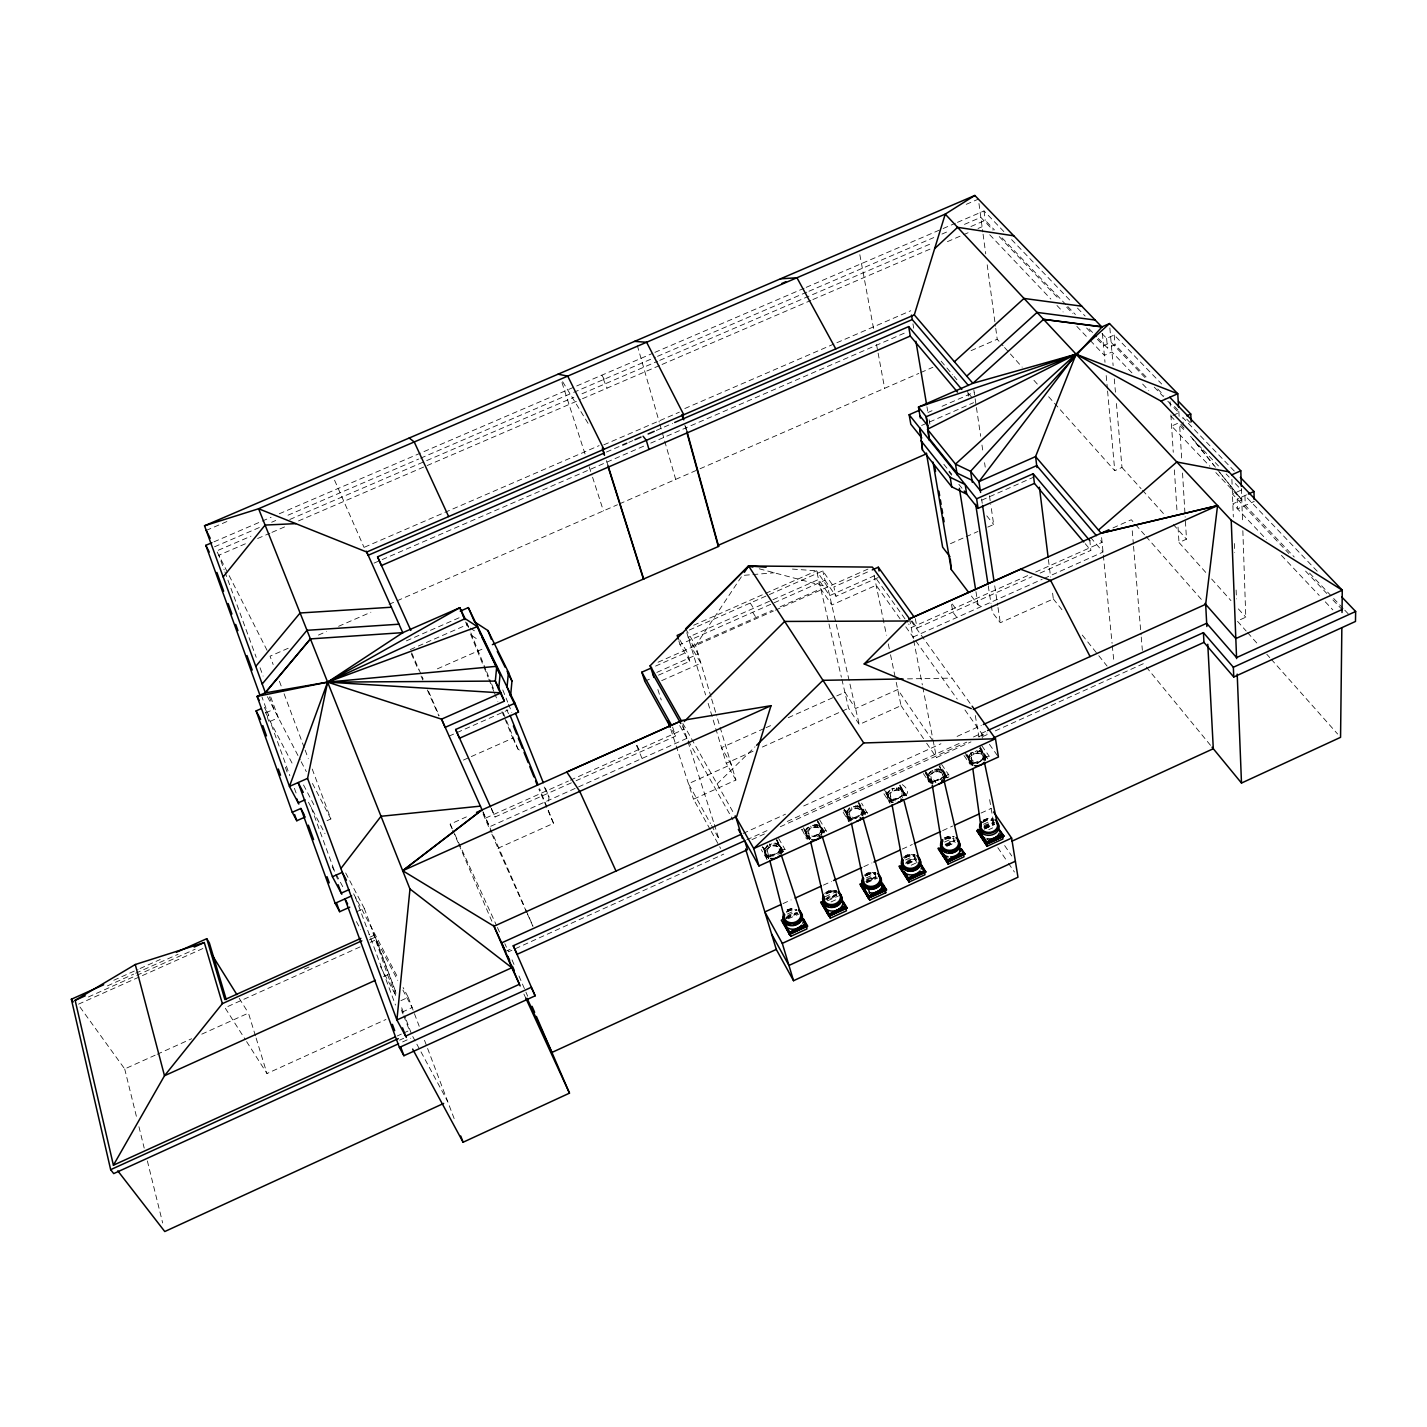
<?xml version="1.0" encoding="UTF-8"?>
<svg xmlns="http://www.w3.org/2000/svg" width="1427" height="1427" viewBox="0 0 1427 1427"><rect width="100%" height="100%" fill="white"/><g stroke="black" fill="none" stroke-linecap="round" stroke-linejoin="round"><path stroke-width="0.75" stroke-dasharray="5 3.75" d="M548.664 801.118L548.967 796.944L544.062 784.689M867.491 813.461L861.587 803.116M947.278 777.751C944.299 776.716 948.812 772.435 949.116 775.931M823.272 832.886C823.95 827.357 817.582 823.129 812.534 824.592M971.073 765.122L973.25 763.391M965.348 753.046L973.16 764.069C977.763 766.602 987.502 752.118 989.589 757.915M864.191 814.264C864.762 809.573 859.946 805.577 855.469 805.791L856.111 808.431L860.053 809.216A8.187 6.35 -12.6 0 1 863.496 814.71M945.548 777.251C946.03 771.722 939.626 767.655 934.56 769.153M985.647 760.43L984.862 754.544L981.08 751.28L979.154 750.691L979.314 751.637M781.657 853.435C784.119 848.512 779.16 843.072 774.058 843.589M844.659 809.698L843.66 810.982M892.267 802.527L886.435 791.842M930.493 783.191L932.277 781.782L933.24 783.155M776.431 838.844L782.531 850.777L768.564 857.145L761.626 845.569M983.542 759.77L984.452 758.236A8.223 6.225 -8.3 0 0 983.934 753.492M817.421 820.222L824.146 831.335L823.861 832.922L818.26 823.647M942.997 778.214L943.925 776.663A8.223 6.279 -9.6 0 0 943.479 771.882M861.444 815.316L862.425 813.747A8.205 6.35 -12.4 0 0 862.122 808.859M858.269 801.671L865.19 812.659L865.101 814.549M821.221 827.464A8.205 6.386 -14 0 1 821.435 832.387L818.991 835.348M779.285 852.704L780.301 851.098A8.205 6.421 -15.6 0 0 780.159 846.122L777.537 843.767L773.648 842.965M884.312 789.845L891.786 801.1L905.61 794.803L898.956 783.173M948.884 776.77L947.635 777.751M969.468 754.794L968.095 760.645L972.304 765.229M711.021 696.947L695.609 645.575L742.272 575.456L750.78 574.742M946.814 775.539L932.152 782.21L946.814 775.539L939.483 764.765M986.878 757.826L979.885 746.428M942.052 777.858L939.876 779.713L942.052 777.858A6.011 4.584 -9.6 0 0 938.342 771.383A6.011 4.584 -9.6 0 0 930.868 776.413L931.938 782.977M900.419 797.408L901.365 796.373A6.011 4.62 -11 0 0 897.262 789.773A6.011 4.62 -11 0 0 890.341 795.677A6.011 4.62 -11 0 0 899.171 798.246L901.365 796.373M818.563 834.634L819.544 833.582A6.011 4.673 -13.9 0 0 816.672 826.982A6.011 4.673 -13.9 0 0 808.681 831.192A6.011 4.673 -13.9 0 0 814.318 836.329A6.011 4.691 -14.1 0 0 817.314 835.491L819.544 833.582M717.103 783.922L755.026 746.82M890.091 790.112C884.597 793.466 886.88 802.259 893.195 802.795M849.422 808.592C844.98 811.357 845.176 818.634 850.207 820.632M808.627 827.125C804.115 829.908 804.275 837.328 809.377 839.344M767.655 845.747C763.195 848.459 763.16 855.808 768.118 857.984M903.202 857.431L907.447 854.791L915.064 854.541M863.977 875.393L868.222 872.735L875.821 872.503M824.592 893.427L828.873 890.751L836.454 890.537M981.669 760.448L980.438 761.269A6.011 4.566 -8.3 0 1 971.466 758.807A6.011 4.566 -8.3 0 1 978.244 752.974A6.011 4.566 -8.3 0 1 982.597 759.432M982.365 822.38L987.163 820.186L992.55 820.097M825.912 893.998L830.764 891.768L836.115 891.732M865.226 876L870.078 873.77L875.429 873.716M904.415 858.055L909.249 855.843L914.618 855.772M786.438 912.067L791.325 909.82L796.641 909.802M850.76 820.525A8.187 6.35 -12.6 0 1 850.207 810.411L856.111 808.431L855.683 806.701L853.578 806.951M893.445 802.58A8.187 6.314 -11.2 0 1 890.84 791.949L896.727 789.969L900.705 790.736A8.187 6.314 -11.2 0 1 904.254 796.177M932.491 770.58C927.586 772.257 925.517 779.392 930.065 782.602M932.206 783.477A8.205 6.279 -9.8 0 1 931.314 773.559L937.2 771.579L941.196 772.328A8.205 6.279 -9.8 0 1 944.852 777.715M970.949 753.367L972.839 752.261M972.697 765.05A8.205 6.243 -8.5 0 1 971.644 755.222L977.531 753.242L981.544 753.991A8.205 6.243 -8.5 0 1 985.29 759.307M768.725 857.859A8.187 6.421 -15.8 0 1 768.493 847.567L772.31 845.819L778.304 846.389A8.187 6.421 -15.8 0 1 781.55 852.008M809.822 839.165A8.187 6.386 -14.2 0 1 809.43 828.962L813.229 827.214L819.259 827.767A8.187 6.386 -14.2 0 1 822.612 833.314M944.21 838.024L949.044 836.293L954.146 836.65M983.149 820.204L987.983 818.474L993.103 818.813M787.044 909.944L794.5 908.143M787.383 914.047L796.266 909.962M825.127 896.762L835.758 891.893L836.775 895.764L827.071 900.045M866.278 877.926L875.09 873.877L876.035 877.783L866.278 882.082M905.503 859.964L914.297 855.932L919.345 863.817M944.585 842.055L953.343 838.041L954.128 842.019L946.333 845.64M983.542 824.235L992.264 820.222L992.907 823.914A9.757 7.634 -7.5 0 0 983.417 826.055M786.348 917.062L796.391 912.459M825.751 899.01L835.758 894.426M867.01 880.12L874.983 876.463M906.127 862.211L914.083 858.555M945.12 844.356L955.02 839.807M983.952 826.554L993.816 822.041M785.956 918.007L797.425 912.763M836.739 894.747L826.697 899.349L836.686 894.943M875.91 876.802L865.904 881.387L875.857 876.999M905.503 863.246L914.957 858.911M945.905 844.748L953.86 841.109M983.952 827.321L994.066 822.683M786.598 917.918L797.354 912.959M906.323 863.067L914.903 859.125M945.28 845.23L955.18 840.681M984.113 827.446L994.512 822.648M785.778 918.97L797.461 913.601M907.269 863.299L915.153 859.857L914.297 855.932A9.757 7.741 -10.4 0 0 904.789 858.055M946.19 845.48L953.878 841.948M984.969 827.714L992.621 824.2M866.457 882.225L875.875 877.908M907.411 863.46L914.921 860.017M984.255 828.213L994.441 823.593M788.186 918.792L799.191 913.976M827.517 900.776L838.487 895.96M866.724 882.814L877.659 878.015M907.626 864.066L916.794 859.857M946.547 846.247L953.86 842.893M985.308 828.481L994.423 824.307M947.564 845.997L955.573 842.322M984.345 829.141L994.316 824.574M831.031 901.953L837.025 899.206M911.175 865.226L917.115 862.497M988.768 829.676L992.693 827.874M783.013 903.612L791.111 899.92M823.433 885.132L831.513 881.44M863.834 866.653L871.933 862.96M902.239 849.101L912.335 844.481M942.641 830.621L952.737 826.001M981.027 813.069L991.141 808.449M246.603 1041.603L266.974 1073.532L385.932 1019.484M402.057 1012.171L412.135 1007.587L402.896 990.106M769.92 856.004L782.941 850.082M813.033 836.4L824.146 831.335M843.571 808.36L850.421 819.401L865.19 812.659M891.358 800.761L906.074 794.072M972.804 763.73L987.395 757.077M777.858 854.309L783.423 851.758L776.912 840.521M817.189 836.4L822.737 833.885M941.659 779.784L947.153 777.269L939.448 766.156M397.295 1035.948L401.344 1034.093M403.377 1033.166L409.46 1030.401L403.787 1015.988M399.596 1040.14L403.645 1038.303M402.628 1041.924L410.726 1038.25M383.524 976.657L387.573 974.819L373.963 935.363L373.036 932.883L368.969 934.721M743.128 833.404L785.528 814.193M803.686 805.97L940.946 743.752M957.089 736.421L981.33 725.433M746.767 839.825L766.995 830.639M787.24 821.453L961.316 742.486M973.464 736.974L985.593 731.462M505.55 951.417L511.615 948.67M751.958 839.611L766.138 833.172M780.319 826.732L966.721 742.165M978.886 736.653L986.967 732.979M400.916 1000.63L408.247 997.312L403.092 987.538M687.208 870.702L508.547 951.791L504.837 943.675M689.241 869.774L723.757 854.113M926.676 743.253L936.451 757.576L970.949 741.915M983.132 736.403L987.199 734.548M995.315 730.874L1143.491 663.626M1242.846 530.683L1245.789 617.195L1237.298 621.048L1246.163 631.019M369.914 937.182L373.963 935.363M304.433 969.076L310.497 966.347M369.218 939.894L375.283 937.164L373.036 932.883M360.086 946.904L225.02 1007.765L245.408 1039.712M370.164 942.373L376.229 939.644L397.776 980.403M710.182 829.497L693.486 799.191L735.922 780.052L717.335 718.049M841.876 679.341L848.601 708.238L859.232 724.488L901.043 705.634L895.924 680.857M202.884 948.527L78.057 1004.376L124.702 1068.948L155.133 1055.213M157.148 1054.285L191.646 1038.731M201.796 1034.147L248.459 1013.081L255.487 1036.02M1246.52 494.848L1237.191 499.022L1237.548 508.886L1254.244 501.394M763.998 728.591L721.527 747.659L731.248 764.444L688.456 783.708L710.45 823.504M766.014 727.681L772.078 724.97M788.257 717.692L834.777 696.822M836.793 695.912L844.891 692.273L855.576 708.523L897.726 689.544L933.329 741.505M356.197 911.924L364.26 908.303L345.673 872.949M526.652 912.281L498.041 848.244L553.533 823.325L539.584 788.685M991.319 605.69L992.336 612.308L1000.291 622.743L1053.322 598.948L1052.234 590.189M1205.726 572.388L1179.005 542.51L1186.497 539.156L1185.302 519.321M735.922 780.052L726.254 763.267L754.33 750.638M762.357 747.034L848.601 708.238M451.895 828.195L450.165 824.146L466.379 816.904M1113.006 527.919L1131.308 519.731L1134.251 523.085M113.785 980.26L138.027 969.415M140.06 968.505L160.252 959.479M107.417 985.879L133.656 974.142M135.672 973.232L178.054 954.288M485.715 818.046L568.392 781.068M570.408 780.159L684.032 729.251L681.874 725.451M1027.636 575.616L911.211 627.612L908.66 624.045M1035.699 572.013L1102.09 542.314L1099.236 538.978M88.403 996.974L134.762 976.229M136.778 975.337L195.231 949.169M672.599 727.074L675.524 736.154L576.098 780.73M912.014 620.959L917.097 628.041L1031.989 576.704M491.405 808.913L495.062 816.993L574.064 781.639M1040.105 573.083L1090.852 550.376L1089.836 540.655M686.922 738.33L489.532 826.804L483.004 811.999M913.048 637.066L1042.138 579.326M1044.154 578.417L1103.053 552.053L1090.299 537.034M655.582 666.088L687.029 652.121L678.271 637.263M878.211 577.543L836.008 596.29L833.885 586.943L870.22 570.8M656.812 672.42L698.16 654.048L688.171 637.28L818.599 579.469L829.658 595.63L874.216 575.83L907.394 622.261M326.997 820.686L330.868 818.955L312.156 768.885M463.383 760.092L469.305 757.452M471.285 756.578L512.775 738.151L504.498 717.763M950.471 543.669L964.224 537.569M966.186 536.695L977.977 531.45M987.787 527.098L993.691 524.476L991.087 506.835M1048.649 396.742L1114.755 470.678L1121.979 467.467L1116.217 401.041M644.808 681.25L650.676 678.646M658.507 675.167L689.812 661.254L687.029 652.121M661.7 680.625L700.907 663.198L690.936 646.413L772.239 610.346M693.683 625.222L816.583 570.8L827.66 586.961L835.758 622.243M448.988 736.154L455.07 733.46M457.104 732.55L507.923 710.04M981.758 500.163L1035.913 476.172M1172.958 415.382L1178.898 412.76L1165.038 398.347M689.312 630.038L822.826 570.889L833.885 586.943M1177.525 423.409L1171.603 426.049L1209.739 466.165M689.812 661.254L679.965 644.54L824.984 580.236L822.826 570.889M780.194 606.796L820.775 588.798L831.798 604.977L876.16 585.248L900.615 619.603M658.043 662.235L773.398 611.041M775.414 610.15L868.365 568.891M1102.001 333.579L1106.603 338.36L1114.202 335.024L1161.667 384.006M265.725 712.858L273.948 709.255L269.382 696.768M410.245 649.606L416.309 646.948M418.325 646.056L466.772 624.83M921.628 425.46L927.621 422.838M929.619 421.964L973.589 402.682M1098.291 338.449L1107.459 348.027L1115.04 344.692L1147.058 377.941M437.358 668.853L484.217 648.233M406.41 640.848L461.153 616.874M928.014 412.457L932.027 410.708M942.07 406.303L974.177 392.247M288.183 648.268L270.042 656.188L273.163 664.536M318.435 635.086L326.498 631.572M338.609 626.31L370.877 612.237M389.018 604.335L395.154 601.659M397.188 600.767L617.481 504.748M619.479 503.874L697.999 469.661M700.015 468.769L918.81 373.41M920.825 372.536L932.883 367.274M971.091 350.632L997.223 339.234L1003.092 345.816M364.563 547.165L599.108 445.634M684.817 408.532L834.866 343.604M836.9 342.712L910.747 310.747M603.799 444.849L679.377 412.153M606.457 452.056L620.691 445.884M628.825 442.37L632.892 440.604M656.295 430.455L672.634 423.373M373.999 563.13L380.135 560.472M382.186 559.598L643.684 446.169M650.766 443.101L906.02 332.402M218.277 550.251L250.974 536.177M289.806 519.482L424.657 461.474M426.709 460.6L573.832 397.312M582.002 393.798L657.704 361.227M659.756 360.353L932.027 243.232M970.931 226.501L985.254 220.329L994.423 229.908M245.373 543.794L218.813 555.228L224.146 569.819M257.627 538.514L269.881 533.234M271.933 532.36L286.238 526.206M298.493 520.926L580.468 399.578M582.501 398.704L660.023 365.33M662.057 364.456L810.857 300.419M812.891 299.545L931.117 248.655M947.421 241.645L969.843 231.995M978.012 228.481L982.079 226.732M206.219 530.416L228.677 520.784M966.24 204.346L978.369 199.138M213.979 541.832L271.112 517.27M279.282 513.774L652.852 353.254M654.904 352.362L804.132 288.254M806.166 287.362L941.089 229.39M943.14 228.516L955.394 223.254M957.446 222.362L984.024 210.946L1003.93 231.656M214.532 546.791L259.429 527.491M271.665 522.228L275.75 520.48M288.004 515.201L418.61 459.066M420.644 458.174L571.656 393.263M573.69 392.371L655.457 357.232M657.508 356.34L806.879 292.125M808.931 291.251L933.757 237.578M941.945 234.064L948.081 231.424M964.456 224.378L980.813 217.35L993.085 230.175M892.214 789.149L894.23 788.471M892 788.988L894.176 788.257M769.599 844.588L771.793 843.856M945.709 838.844L953.646 837.899M802.812 829.533L801.403 829.355M975.087 751.744L977.049 750.531L977.531 753.242M978.387 762.821L976.246 763.088A8.223 6.225 -8.3 0 1 968.933 759.378A8.223 6.225 -8.3 0 1 971.181 752.493L971.644 755.222M934.667 769.849L939.198 769.742L943.14 771.525M934.739 770.081L936.861 769.813L937.2 771.579L936.683 768.885L936.861 769.813M853.524 806.719L858.037 806.63L861.908 808.449M856.2 818.42L854.059 818.67A8.205 6.35 -12.4 0 1 847.014 814.817A8.205 6.35 -12.4 0 1 849.564 807.753L850.207 810.411M812.73 825.252L817.225 825.181L821.06 827.018M812.766 825.484L814.871 825.234L815.334 826.964L814.639 824.342L814.871 825.234M773.969 855.825L771.846 856.075A8.205 6.421 -15.6 0 1 765.318 852.882A8.205 6.404 -15.8 0 1 767.726 844.962M752.903 574.564L774.201 572.78M907.501 678.877L951.987 678.11M792.449 569.088L816.583 570.8L841.377 677.183M977.299 751.244L981.633 752.029M896.441 787.972L902.595 789.952M893.784 800.886L893.07 800.815A8.205 6.314 -11 0 1 890.448 790.201L890.84 791.949M852.918 819.473L852.222 819.401A8.205 6.35 -12.5 0 1 849.778 808.681M759.253 568.802L827.66 586.961M809.751 837.774C804.899 842.483 805.97 833.903 801.171 829.069M898.421 788.382L898.814 790.148L898.225 787.472L901.703 789.042L904.843 793.68M982.704 752.225L979.154 750.691L979.618 753.402M938.948 769.974L938.77 769.046L942.284 770.598M898.225 787.472L901.703 789.042M857.752 806.879L857.538 805.97L860.98 807.557M816.69 824.521L817.386 827.143L816.69 824.521L820.097 826.144M775.949 844.053L775.699 843.143L779.071 844.784M971.377 596.004L978.084 604.834L983.417 607.634M981.241 752.207L983.524 753.153M940.857 770.562L943.657 772.792L944.692 776.074M900.312 788.988L903.077 791.254L904.129 794.536M859.625 807.468L862.336 809.769L863.406 813.051M767.137 859.464L761.215 849.582M768.814 856.735L766.745 857.074L766.584 859M818.795 826.037L821.453 828.356L822.541 831.638M784.921 849.386L782.87 849.725L782.924 851.937M470.214 628.076L475.476 631.501M472.052 635.764L479.062 640.366M777.804 844.677L780.426 847.014L781.497 850.314M512.775 738.151L518.019 749.104L521.39 751.44M850.421 819.401L850.831 821.096L843.999 810.054M1157.743 389.018L1163.843 395.35M1174.51 406.427L1179.094 411.172M1186.711 419.092L1191.295 423.837M982.864 753.153L985.112 757.683M1145.007 377.549L1111.116 342.337L1103.499 345.673L1097.363 339.251M1154.265 387.145L1163.504 396.742M1011.6 239.611L1071.356 301.739M1077.492 308.107L1085.144 316.063M1234.284 471.053L1182.805 417.558L1183.268 425.389M1131.914 372.839L1111.954 352.005L1104.355 355.323L1089.069 339.251M1142.652 384.059L1148.789 390.481M1002.057 237.881L1066.219 304.932M1067.753 306.52L1075.387 314.493M1089.122 328.87L1096.774 336.843M999.221 236.597L1059.03 299.153M1066.682 307.18L1072.819 313.601M1086.625 328.032L1091.227 332.848M1170.978 416.274L1174.046 419.467M1180.165 425.888L1184.767 430.686M1192.419 438.713L1201.623 448.328M1203.139 449.915L1218.462 465.951M1226.132 473.96L1229.2 477.171M1235.318 483.575L1241.454 489.996L1232.446 494.027L1288.866 553.48M1317.21 571.228L1244.95 495.561L1245.272 505.426L1294.253 556.994M989.732 234.759L1050.861 299.064M1056.979 305.503L1063.097 311.924M1076.85 326.391L1087.552 337.646M1215.84 472.587L1241.793 499.86L1232.821 503.874L1266.302 539.352M1309.558 573.101L1343.217 608.562M1344.751 610.167L1349.353 615.001M1305.58 571.103L1326.86 593.525M1332.925 599.946L1342.058 609.543M1281.428 555.371L1319.244 595.451M1325.291 601.855L1332.854 609.882M783.423 851.758L776.413 840.218M1121.979 467.467L1141.047 488.64M1142.51 490.282L1164.503 514.719M1173.297 524.494L1186.497 539.156M1004.554 347.457L1022.196 367.167M1033.951 380.313L1038.357 385.236M1211.648 579.023L1230.948 600.606M1238.368 608.901L1245.789 617.195M1247.626 632.678L1257.954 644.308M1266.801 654.262L1269.762 657.597M1271.225 659.256L1337.616 734.013M1135.731 524.744L1144.561 534.804M1146.024 536.463L1203.425 601.766M905.61 794.803L906.448 795.784L898.921 784.582M941.124 361.174L945.423 366.257M946.868 367.952L952.612 374.712M954.057 376.407L956.928 379.796M968.416 393.353L972.715 398.418M1085.216 543.669L1090.852 550.376M946.315 776.27L947.153 777.269M1146.291 667.033L1210.685 745.518M1195.897 442.887L1213.967 465.327M1219.532 472.23L1241.793 499.86L1216.874 468.93M1180.878 424.265L1185.034 429.42M1190.564 436.287L1215.483 467.218M986.788 515.843L993.691 524.476M1053.322 598.948L1062.972 610.988M1082.272 635.086L1097.434 654.012M1098.808 655.742L1107.084 666.07M943.836 464.292L951.827 474.263M948.83 471.748L951.577 475.191M958.873 484.324L962.993 489.479M826.483 831.299L825.091 830.353L823.664 832.173L824.592 833.029L817.867 821.916M843.196 812.338L849.119 821.827M851.562 820.329L849.778 819.08L848.887 821.542M867.366 812.284C862.461 811.25 857.056 819.954 850.867 819.704L844.427 809.341M955.216 608.009L951.185 602.551L952.844 612.129L956.839 617.516M883.955 793.822L890.038 803.223M892.321 800.939L890.394 800.672L889.824 802.919M911.05 620.995L971.181 704.867M905.77 626.828L957.249 699.141M964.973 709.986L984.273 737.099M989.428 744.341L998.436 756.988M981.794 745.768L989.339 756.399M979.814 747.819L987.698 758.825M979.707 748.337L985.968 757.22M967.31 754.705L973.517 763.606M965.651 754.794L973.107 765.478M963.974 755.489L970.182 764.408M824.984 580.236L836.008 596.29M1004.644 845.569L1011.797 856.004M941.624 764.408L948.955 775.164M901.043 705.634L925.463 741.469M997.83 847.674L1007.301 861.587M1008.497 863.317L1014.419 872.004M939.144 766.37L946.458 777.144M925.838 771.597L933.097 782.388M924.91 771.401L932.544 782.549M925.249 773.149L932.509 783.94M923.358 773.559L929.387 782.567M902.292 784.618C913.512 792.27 903.576 801.564 899.813 786.598M886.256 792.538L891.75 802.491L884.704 791.575M915.153 859.857L917.169 863.014M750.245 603.05L753.581 608.277M604.299 379.225L601.748 375.212L607.028 388.144M752.707 612.29L756.042 617.516M858.233 803.062L865.6 814.371M859.108 805.096L864.869 814.264M239.219 998.329L248.459 1013.081M845.676 810.358L851.384 819.562M562.648 381.705L589.012 424.889M819.615 819.829L826.34 830.942M817.403 821.595L823.718 832.048L809.787 838.398L802.67 826.929M685.62 628.79L695.609 645.575M804.757 828.962L810.286 838.255M804.596 829.658L809.787 839.789L803.133 828.623M778.625 838.452L785.153 849.671M777.251 842.287L782.674 851.651M763.677 847.62L769.046 857.021M762.517 846.55L768.564 858.537L762.125 847.263M682.855 723.471L734.352 814.335M679.716 725.558L732.925 819.794M672.349 730.463L675.524 736.154M711.502 825.412L718.833 838.666M711.235 831.388L720.617 848.423M642.061 758.486L635.782 743.538M412.76 1036.537L415.846 1042.263M416.862 1044.189L447.703 1101.573M356.393 921.574L360.567 929.369M380.349 966.382L395.957 995.618M332.206 866.813L343.675 888.397M353.646 893.819L397.937 977.78M308.464 802.224L324.999 833.653M264.316 707.293L268.758 715.783L261.997 697.09M265.351 712.144L293.195 765.3M303.523 784.993L313.833 804.685M267.438 696.697L300.187 759.806M301.204 761.768L306.323 771.632M312.459 783.477L330.868 818.955M217.189 552.035L228.159 573.654M229.158 575.616L268.044 652.264M466.7 623.278L468.466 626.917M544.186 787.026L548.967 796.944M553.533 823.325L538.871 789.131M523.905 994.03L525.76 998.079M450.165 824.146L453.875 832.244M454.803 834.278L496.489 925.445M497.417 927.479L500.199 933.543M421.054 676.006L422.838 680.001M427.297 689.972L438.91 715.926M527.562 914.279L532.913 926.284M483.022 811.892L524.922 907.715M525.814 909.748L532.931 926.052M483.04 813.961L490.977 832.119M491.869 834.135L498.041 848.244M411.672 652.835L423.159 679.074M428.475 691.185L439.088 715.409M411.351 653.869L418.414 669.959M334.56 480.203L364.028 547.344M491.263 808.217L495.062 816.993M512.025 959.854L514.63 965.918M518.982 976.014L527.687 996.224M452.769 830.211L457.978 842.34M458.852 844.374L491.851 921.218M466.772 622.725L470.072 630.877M470.892 632.91L485.786 669.602M486.607 671.653L490.745 681.838M491.566 683.872L494.045 689.99M503.142 712.412L505.622 718.53M506.442 720.564L518.019 749.104M465.612 621.976L467.271 626.061M470.589 634.212L482.986 664.786M483.824 666.819L487.963 677.004M488.783 679.038L493.742 691.274M494.58 693.308L497.88 701.46M502.019 711.645L503.677 715.73M506.817 709.629L508.458 713.696M502.803 689.937L507.727 702.173M508.547 704.225L511.811 712.394M387.573 974.819L395.671 995.404M401.362 1009.817L402.985 1013.937M408.247 997.312L419.217 1026.298M424.497 1040.283L426.816 1046.401M427.601 1048.453L455.267 1121.551M375.283 937.164L396.296 993.317M401.7 1007.783L405.553 1018.093M406.32 1020.162L411.725 1034.611M279.407 681.232L283.295 691.667M284.08 693.754L304.361 748.016M305.128 750.103L308.25 758.45M364.26 908.303L395.993 993.174M355.43 897.208L357.785 903.576M358.552 905.646L395.493 1005.054M224.913 571.888L256.218 657.33M260.035 667.747L263.085 676.077M270.72 696.911L278.354 717.745L270.167 721.348L289.842 775.753M311.247 807.521L334.988 872.307M335.755 874.394L338.056 880.673M294.39 788.293L296.655 794.571M267.241 717.05L268.74 721.241M285.364 767.28L287.63 773.559M779.178 848.619L780.551 852.811M657.865 689.526L661.254 699.979M670.779 729.286L693.486 799.191M561.97 382.579L585.07 454.089M589.155 466.718L591.866 475.12M592.562 477.224L603.425 510.884M682.695 725.059L713.661 822.38M714.338 824.485L719.047 839.308M606.421 460.582L607.759 464.827M678.842 640.884L679.965 644.54M256.129 1038.107L266.974 1073.532M820.257 829.943L821.56 834.171M686.797 632.714L705.598 694.931M708.149 703.368L726.254 763.267M711.645 699.052L716.711 715.926M764.747 851.313L765.532 853.917M769.528 843.892L770.277 846.496L769.777 844.784L771.811 844.106L773.916 843.856L774.415 845.569M768.475 847.549L767.976 845.854A8.205 6.404 -15.6 0 0 768.208 856.146M775.699 843.143L776.449 845.747M781.051 853.703L780.301 851.098L780.551 851.99M637.316 345.477L659.238 422M659.845 424.122L661.664 430.49M662.289 432.631L664.108 438.999M664.714 441.121L675.667 479.383M780.747 847.692L781.051 850.296M861.194 811.321L862.39 815.584M685.549 426.281L686.726 430.562M684.906 425.317L686.084 429.598M805.845 832.637L806.558 835.259M810.75 826.179L811.214 827.892M809.412 828.944L808.948 827.232A8.205 6.386 -14 0 0 809.341 837.435M821.131 836.597L821.435 832.387M821.845 829.016L822.148 831.602M767.619 851.901L768.707 856.182M846.764 814.032L847.424 816.672M124.702 1068.948L136.831 1118.144M138.936 1126.706L144.198 1148.093M147.373 1160.936L162.66 1222.975M851.562 807.628L851.99 809.359M857.538 805.97L858.18 808.61M863.05 816.387L862.425 813.747L862.639 814.656M862.764 810.393L863.085 812.98M942.605 774.308L943.604 778.643M836.258 624.402L859.232 724.488M808.717 833.225L809.715 837.524M888.147 798.157L887.558 795.481M895.157 800.993L894.943 800.083A8.205 6.314 -11 0 1 888.2 797.015A8.205 6.297 -11.2 0 1 887.879 792.181M892.018 788.239L892.606 790.897M896.352 788.221L896.727 789.969M902.292 796.73L902.488 797.639M903.559 791.86L903.88 794.429M983.078 755.9L983.988 760.27M874.073 575.17L886.488 635.229M888.29 643.916L890.091 652.621M890.537 654.779L895.478 678.681M849.654 814.603L851.009 821.114M928.727 779.713L928.174 777.019M954.128 842.019L954.057 841.716A9.757 7.688 -8.9 0 0 946.672 842.59M932.723 770.741L933.08 772.506M931.314 773.559L930.957 771.793A8.205 6.261 -9.7 0 0 933.775 782.299L935.862 782.478L935.684 781.55A8.223 6.279 -9.6 0 1 928.852 778.518A8.223 6.279 -9.6 0 1 929.387 772.168M938.77 769.046L939.287 771.739M944.442 779.356L943.925 776.663L944.103 777.59M909.516 618.854L913.298 638.368M913.726 640.527L922.341 684.924M922.77 687.101L932.901 739.329M933.08 740.238L936.451 757.576M915.296 618.587L917.097 628.041M944.175 773.38L944.513 775.949M859.839 254.72L873.663 329.173M876.517 344.513L884.651 388.305M890.448 796.052L891.661 802.634M968.665 758.629L969.147 761.322M973.089 752.404L973.392 754.187M984.915 760.948L984.452 758.236L984.612 759.164M975.283 715.533L978.976 737.188M981.027 749.211L982.9 760.181M989.642 799.673L993.656 823.201M912.959 323.84L913.69 328.192M926.944 406.713L927.693 411.083M929.155 419.806L929.887 424.158M981.562 733.3L982.828 740.791M984.648 754.972L984.987 757.523M975.961 591.634L978.084 604.834M988.251 585.873L990.98 603.496M967.684 391.159L968.541 396.884M981.58 498.986L982.24 503.339M994.726 585.837L997.669 605.387M998.008 607.545L1000.291 622.743M973.838 389.928L974.819 396.545M975.14 398.757L976.122 405.375M976.443 407.569L980.67 436.252M981.972 445.063L982.953 451.681M984.576 462.723L985.219 467.128M989.464 495.793L990.748 504.623M971.341 758.005L972.269 764.622M978.958 203.526L982.793 231.977M983.078 234.171L985.736 253.863M987.199 264.816L995.457 326.105M995.743 328.299L997.223 339.234M984.024 210.946L985.254 220.329M1048.417 559.527L1050.593 577.043M1101.608 537.604L1103.142 553.016M1103.356 555.228L1112.079 643.345M1112.293 645.557L1113.827 660.969M1102.393 333.543L1104.997 362.297M1106.193 375.569L1107.388 388.84M1107.584 391.052L1114.755 470.678M1106.603 338.36L1107.459 348.027M1109.867 327.978L1113.131 365.615M1114.291 378.904L1115.45 392.193M1132.253 530.79L1133.377 544.079M1133.555 546.291L1141.047 634.837M1141.243 637.048L1142.367 650.337M1114.202 335.024L1115.04 344.692M904.968 795.285L904.825 793.448M1170.051 401.683L1170.318 406.071M1170.889 414.882L1173.262 452.288M1174.385 469.893L1177.043 511.704M1178.024 527.116L1179.005 542.51M1178.827 411.368L1179.219 417.968M1179.754 426.78L1181.734 459.833M1182.537 473.05L1185.177 517.127M1231.893 479.294L1233.32 516.949M1234.337 543.526L1234.676 552.374M1236.121 590.029L1236.46 598.894M1241.401 488.551L1242.542 521.818M787.811 915.635A9.739 7.849 -15.3 0 1 797.301 913.53M786.776 912.085A9.757 7.866 -15.3 0 1 793.822 909.712M787.276 910.105A9.49 7.634 -15.4 0 1 794.322 908.393M787.704 911.514A9.49 7.634 -15.3 0 1 797.033 910.265M774.683 854.791A6.011 4.691 -15.5 0 1 767.476 850.688A6.011 4.691 -15.5 0 1 775.164 845.551A6.011 4.691 -15.5 0 1 778.411 852.311M786.937 911.425A8.401 6.76 -15.4 0 1 795 909.142M825.502 899.242A9.739 7.813 -13.6 0 1 836.704 895.478L835.758 891.893A9.757 7.813 -13.6 0 0 826.251 894.015M809.091 836.525A8.205 6.386 -14 0 1 806.433 834.189A8.205 6.368 -14.2 0 1 807.272 827.696M826.804 892.018A9.49 7.599 -13.6 0 1 836.151 890.751M827.178 893.445A9.49 7.599 -13.6 0 1 836.525 892.178M826.465 893.32A8.401 6.725 -13.6 0 1 836.507 891.59M866.474 879.603A9.739 7.777 -11.9 0 1 875.964 877.48M865.6 876A9.757 7.777 -11.9 0 1 875.09 873.877M866.171 873.984A9.49 7.563 -12 0 1 875.536 872.718M866.528 875.429A9.49 7.563 -11.9 0 1 875.893 874.162M856.86 817.403A6.011 4.656 -12.4 0 1 849.475 813.408A6.011 4.656 -12.4 0 1 857.056 808.324A6.011 4.656 -12.4 0 1 860.535 814.942M865.85 875.304A8.401 6.689 -11.9 0 1 875.893 873.556M907.697 860.427A9.739 7.724 -10.3 0 1 915.082 859.571M902.881 790.344A8.205 6.314 -11 0 1 903.255 795.178M905.396 856.039A9.49 7.51 -10.4 0 1 914.778 854.755M905.717 857.484A9.49 7.51 -10.4 0 1 915.099 856.218M905.093 857.324A8.401 6.653 -10.4 0 1 915.153 855.576M944.496 838.148A9.507 7.474 -9 0 1 953.878 836.846M944.781 839.611A9.49 7.474 -8.9 0 1 954.164 838.327M945.94 838.915A9.775 7.688 -8.9 0 1 953.343 838.041M938.449 780.301A6.011 4.584 -9.6 0 1 930.868 776.413M945.923 838.255A8.401 6.6 -8.9 0 1 954.271 837.667M972.376 763.267A8.223 6.225 -8.4 0 1 971.341 753.456M982.775 822.362A9.793 7.634 -7.5 0 1 993.246 820.471M983.435 820.311A9.525 7.42 -7.6 0 1 992.853 819.009M983.167 821.595A8.419 6.564 -7.6 0 1 993.246 819.829M638.939 749.425L636.834 745.5L638.957 749.496"/><path stroke-width="1.5" d="M1341.844 628.094L1340.559 737.331L1241.49 783.048L1212.076 747.231M1342.022 612.486L1342.272 590.189L1161.043 401.13L1076.083 354.181L972.875 383.31L918.471 407.105L920.344 418.057M1341.808 597.003L1355.65 611.487L1355.472 621.458L1233.749 677.004L1203.96 642.382L1203.425 632.643L987.609 730.553M845.997 908.607L846.425 910.783L830.371 918.167L821.256 902.72M885.382 890.537L885.757 892.731L869.756 900.08L860.481 884.74M924.607 872.539L924.946 874.751L909.017 882.064L898.992 866.243L900.08 865.743L902.577 869.311M508.44 672.224L511.954 681.107L510.598 695.877L507.067 686.993L508.44 672.224L487.909 630.538L475.601 622.547M963.707 854.595L963.992 856.824L948.117 864.12L939.555 849.671L945.316 858.465M298.849 804.061L289.467 786.402L257.092 696.394L265.386 692.755L204.525 525.778L258.608 508.761L409.977 889.039L396.902 1019.984L406.356 1037.447M789.434 934.275L807.325 926.052M1002.664 836.721L1002.896 838.969L987.074 846.247L976.764 830.621L977.905 830.086L986.271 842.447L986.003 844.267L1003.948 836.008L999.096 829.301M1206.85 626.524L1205.672 604.299L1217.552 505.604L1101.127 533.145M829.051 916.098L846.889 907.893M783.334 921.539L789.595 932.687L789.327 934.507L807.593 926.105L803.508 918.952M824.592 907.162A9.739 7.813 -13.6 0 0 836.222 910.462A9.739 7.813 -13.6 0 0 842.875 901.026L847.139 907.964L828.944 916.33L829.212 914.511L824.913 907.162M868.419 898.207L868.686 896.388L860.963 883.652L859.892 884.151L868.419 898.207L886.559 889.877L882.225 882.849M904.611 872.949L908.018 878.336L907.75 880.156L925.82 871.861L921.378 864.905M964.688 853.845L947.207 862.3L937.949 848.405L939.055 847.888L947.225 860.356L946.957 862.176L964.955 853.899L961.334 848.815M868.526 897.993L886.221 890.27L883.117 884.669M899.563 866.849L908.036 880.281L925.463 872.272L921.2 865.012M493.581 925.267L511.811 967.738L396.902 1019.984L307.572 778.393L327.621 682.124L402.824 632.643L459.833 607.706L465.113 618.64L477.421 626.667L500.021 674.454M1236.603 658.596L1235.818 638.582L1342.272 590.189L1231.216 520.231L945.245 214.121L258.59 508.743L366.739 552.035L914.297 314.885L945.245 214.121L974.819 195.463L1101.805 326.926L1109.493 323.554L1177.757 393.745L1178.559 406.963M771.008 705.687L736.689 816.476L494.01 926.248L402.682 870.702L482.112 809.787L402.699 870.72L771.008 705.687L682.213 720.439L566.787 772.007L579.737 791.396L616.018 871.059M846.336 908.678L842.394 901.311M964.242 854.256L947.314 862.033M1003.217 836.365L986.342 844.124M222.38 1003.627L204.293 942.551L135.28 964.509L75.132 1000.327L113.411 1165.199L164.497 1075.744L222.38 1003.627L361.834 940.839M944.442 779.356L942.123 782.246A8.205 6.279 -9.7 0 1 938.342 783.994M744.377 572.298L748.586 565.966L872.414 567.108L909.98 619.496M340.892 868.508L381.027 816.28L480.471 806.13M223.165 576.918L265.101 525.065L295.799 523.638M255.772 666.373L300.098 612.986L391.444 607.224M262.193 683.997L306.983 630.306L399.043 624.205M265.386 692.755L310.408 638.904L402.824 632.643M310.426 638.921L265.03 692.916L327.621 682.124L496.757 666.302L495.312 681.089L498.594 689.241M653.923 677.415L650.141 665.749L748.586 565.966L766.121 567.215M971.27 708.595L864.191 663.947L907.144 620.763M685.62 628.79L748.586 565.966L752.85 567.108M684.211 721.545L784.654 621.441L908.821 620.995M756.613 745.269L822.969 680.322L903.041 678.949M984.006 762.482L982.632 763.82A8.205 6.243 -8.4 0 1 976.728 765.817A8.205 6.243 -8.5 0 1 974.623 765.639M735.19 815.834L753.741 848.548L995.475 738.758L863.71 742.968L753.741 848.548L758.986 865.957L998.436 756.988L995.475 738.758L972.162 706.222M897.672 802.491A8.205 6.332 -11 0 0 901.472 800.761L902.881 799.405M856.842 821.078A8.187 6.368 -12.5 0 0 860.659 819.33L862.086 817.956M811.66 839.789A8.187 6.404 -14.1 0 0 819.687 837.97L821.131 836.597M780.034 855.308L778.571 856.682A8.205 6.439 -15.7 0 1 772.613 858.697A8.205 6.421 -15.8 0 1 770.562 858.483M934.631 248.655L957.588 227.339L1013.812 235.812M1109.493 323.554L955.501 464.096L957.267 475.102M954.413 361.745L1023.997 298.439L1081.809 306.199M966.739 376.139L1037.072 312.406L1095.169 320.04M972.286 482.308L970.574 471.302L1102.143 326.765L1043.565 319.363L972.875 383.31L914.297 314.885M1098.487 530.041L1176.811 461.991L1228.825 471.838M782.299 919.684L781.283 920.165L789.648 934.596M821.702 901.632L820.668 902.114L828.944 916.33M465.113 618.64L327.621 682.124L257.092 696.394L259.161 700.318M1015.382 861.23L788.953 965.455L771.615 934.096M745.607 849.011L776.288 949.419L793.537 980.706L1017.968 877.23L1011.618 838.077L993.549 811.927M412.653 1049.095L463.097 1142.242L569.48 1093.153L536.391 1016.416M907.982 871.076L911.514 869.453M908.125 878.104L924.09 870.755L920.736 865.511M947.314 860.124L963.225 852.811M986.218 841.324L978.03 829.283L986.36 842.198L1002.075 834.046L1000.006 831.031M789.702 932.437L805.595 924.161L789.702 932.437L783.601 921.557M829.319 914.261L845.176 906.002L829.319 914.261L824.895 906.234M868.793 896.138L884.615 887.915L868.793 896.138L864.477 889.039M789.595 932.687L806.13 925.071L807.593 926.105M829.212 914.511L845.694 906.93L847.139 907.964M868.686 896.388L885.115 888.843L886.559 889.877M908.018 878.336L924.393 870.827L925.82 871.861M947.225 860.356L963.528 852.864L964.955 853.899M986.271 842.447L1002.521 834.973L1003.948 836.008M783.28 922.752L790.843 936.308L806.951 928.906L806.469 926.747M793.537 980.706L782.299 943.372L1011.618 838.077M776.288 949.419L551.928 1052.448L527.098 998.365M1011.921 841.199L1213.307 748.711L1207.777 644.29M443.654 1103.428L164.765 1231.537L117.799 1170.871M399.382 1047.454L531.308 987.306L535.161 995.814L403.912 1055.712L399.382 1047.454L344.924 898.903L347.635 903.951M1233.749 677.004L1233.356 667.247L1355.65 611.487M780.997 904.54L764.836 911.942L782.299 943.372M795.142 898.082L821.417 886.06M833.529 880.513L861.819 867.58M873.948 862.033L900.205 850.028M914.35 843.553L940.625 831.549M954.77 825.074L979.011 813.996M993.281 738.062L1203.96 642.382M113.411 1165.199L395.261 1036.858M103.672 984.773L71.35 999.239L110.664 1169.676L398.311 1038.642M1342.058 609.543L1236.549 657.597L1206.671 623.296L983.364 724.506M398.597 1043.761L113.714 1173.6L110.664 1169.676M973.285 709.433L1205.672 604.299M375.408 980.313L164.497 1075.744L135.28 964.509M741.112 834.331L501.644 942.872L519.428 984.273L405.625 1036.109L402.557 1027.815M513.256 945.744L744.733 840.735L747.463 849.689L517.145 954.288L513.256 945.744L535.161 995.814M360.853 938.377L224.877 999.596L206.737 938.698L176.431 952.255M864.191 663.947L1217.552 505.604L1101.18 533.199L1035.574 456.569L1076.083 354.181L1177.757 393.745L1161.043 401.13M349.74 907.18L339.68 911.692L335.131 903.291L351.648 895.888M1248.375 494.027L1253.958 491.512L1240.331 477.349M908.678 619.229L1020.555 569.212L1050.611 580.414L1090.103 656.581M341.82 894.283L332.455 876.749L342.302 872.343L346.422 880.156M476.529 812.373L681.357 720.831M909.516 618.854L1108.922 529.738M1231.715 474.852L1240.794 470.803L1169.765 397.277M75.132 1000.327L85.228 995.814M194.197 947.064L204.293 942.551M349.026 889.645L341.214 893.141L338.145 884.776M670.226 726.682L644.808 681.25L641.829 672.188L651.657 667.836M872.236 569.908L878.301 567.215L914.011 616.821M307.572 778.393L289.467 786.402L327.621 682.124L459.833 607.706L463.133 615.858M514.969 703.208L518.5 712.091L459.458 738.258L455.641 729.482L514.969 703.208L468.324 607.617L460.243 611.148M1033.202 473.746L1034.432 483.396L978.084 508.369L976.621 498.808L1033.202 473.746L1089.836 540.655M305.075 799.816L298.207 802.848L296.691 798.674M683.265 632.714L677.165 635.407L678.289 639.064M261.034 708.737L256.111 710.896L292.25 812.284L300.883 808.467L304.468 815.227M1186.782 415.792L1190.742 414.026L1178.506 401.397M292.25 812.284L296.798 820.739L305.378 816.922M492.369 644.647L718.637 546.416L686.869 431.079M687.261 433.897L718.013 545.435L926.515 453.768M921.788 437.946L910.818 424.211L909.142 414.74L919.149 410.352M957.517 392.104L910.283 336.041L381.366 565.574L377.566 556.833L908.678 326.605L961.798 389.375M368.13 555.299L604.424 452.93M622.725 445.01L626.792 443.244M634.926 439.712L641.026 437.072M643.06 436.198L646.306 440.337L648.982 449.434M648.108 434.004L654.244 431.346M674.686 422.481L912.245 319.577L968.416 385.486M204.525 525.778L974.837 195.481M781.746 283.509L785.813 281.761M259.821 694.842L205.809 545.346L211.927 542.706M780.408 278.836L796.962 277.766L835.776 348.901M634.569 341.374L646.627 342.266L683.747 414.74M1043.547 319.363L1101.805 326.926M558.046 374.177L567.732 376.122L603.924 449.309M920.825 440.497L950.186 477.296L965.187 484.556L966.685 494.117L951.738 486.839L922.484 449.987L919.684 427.868L921.004 435.467M409.977 888.985L511.811 967.738L520.195 985.932M409.228 438L414.24 441.978L448.649 516.556M789.773 934.328L783.673 923.233M829.372 916.152L821.988 903.309M868.829 898.047L861.194 885.346M1204.905 603.443L1235.818 638.582L1231.216 520.231M908.143 880.013L899.884 866.902M1203.425 632.643L1233.356 667.247M1096.4 535.642L1036.716 465.612L980.313 490.585L971.965 480.257L956.928 473.033L928.941 438.178L927.746 425.567L919.987 415.97M1034.432 483.396L1083.789 541.992M909.142 414.74L976.621 498.808M964.242 491.049L978.084 508.369M950.043 556.887L942.623 547.165L926.391 453.055M933.026 462.152L951.292 569.516L968.701 592.473M71.35 999.239L73.312 1001.932M939.216 849.6L947.51 862.265M977.656 831.281L986.521 844.374M999.453 830.889L1003.556 836.436L986.235 844.392L977.317 831.227M978.369 831.887L987.074 846.247M961.049 848.887L964.581 854.309M960.924 849.35L963.528 852.864M943.729 854.024L947.136 859.25M748.586 565.966L863.71 742.968M718.013 545.435L718.637 546.416M920.95 865.297L925.463 872.272M904.611 871.968L907.929 877.23M211.517 954.092L236.918 994.655M206.737 938.698L209.341 942.872L226.251 999.542M882.707 884.811L886.221 890.27M882.403 884.562L884.811 888.789M883.581 889.199L885.757 892.731M842.751 901.507L846.817 908.357M842.215 901.507L845.408 906.858M823.379 905.2L830.371 918.167M807.272 926.498L803.33 919.059A9.739 7.849 -15.3 0 1 802.848 923.269M802.884 919.416L806.808 926.819L802.759 919.594M650.141 665.749L681.767 721.545M652.87 674.168L680.804 723.543M738.348 829.426L758.986 865.957M641.829 672.188L671.528 725.184M790.148 934.257L790.843 936.308M256.111 710.896L260.588 719.369M303.291 792.395L298.118 782.567L332.455 876.749M205.809 545.346L209.252 552.071M206.219 530.416L210.215 538.282M497.292 651.318L505.104 667.212M507.067 671.172L511.954 681.107M474.799 622.44L468.324 607.617M481.72 636.924L500.074 674.596L498.647 689.366L504.355 701.174L445.135 727.378L441.549 719.172L327.621 682.124L477.421 626.667L480.703 634.819M509.76 694.164L518.5 712.091M463.186 615.982L464.952 619.639M900.615 867.509L901.275 869.774M494.01 926.248L505.033 950.293M507.798 956.304L509.635 960.317M512.4 966.311L514.237 970.324M525.76 998.079L569.48 1093.153M377.566 556.833L410.833 630.395M455.641 729.482L490.496 806.897M366.739 552.017L402.842 632.875M482.112 809.983L441.549 719.154L501.02 692.88L504.302 701.032M366.329 551.179L368.095 555.21M532.039 1006.32L534.661 1012.367M908.464 879.96L909.017 882.064M510.045 715.302L537.943 784.6M513.381 725.933L516.681 734.084M518.322 738.169L522.425 748.354M524.066 752.439L528.186 762.624M529.827 766.709L533.93 776.894M535.571 780.979L537.23 785.046M515.522 713.25L543.259 782.656M487.909 630.538L491.441 639.403M947.617 861.997L948.117 864.12M460.743 1136.035L463.097 1142.242M392.389 1024.372L394.69 1030.633M400.844 1047.347L403.912 1055.712M216.886 572.459L223.647 591.153M228.159 603.603L231.923 614.002M235.669 624.384L237.934 630.609M246.96 655.546L252.222 670.084M308.357 825.163L313.583 839.593M326.997 876.677L329.245 882.849M336.701 903.452L339.68 911.692M300.883 808.467L335.131 903.291M262.8 725.576L266.492 735.922M278.319 769.01L280.53 775.218M294.586 814.532L296.798 820.739M781.247 854.916L800.654 913.619M668.05 720.92L670.101 727.199M602.426 447.846L604.424 454.232M607.92 465.327L643.791 579.326M602.479 448.988L604.495 455.356M608.491 468.074L643.202 578.327M822.202 836.276L840.253 895.46M735.779 816.886L742.397 838.523M783.245 921.967L783.744 923.626M862.996 817.725L879.728 877.391M682.588 415.525L683.783 419.841M681.945 414.579L683.123 418.878M819.223 836.24L819.687 837.97M904.183 801.368L919.059 859.375M769.795 860.463L784.493 918.167M862.229 887.665L861.533 885.418L869.756 900.08M868.579 889.128L869.542 893.017M860.231 817.582L860.659 819.33M880.976 883.438L881.922 887.344M944.121 780.801L958.231 841.413M810.697 841.841L824.11 900.027M901.079 798.995L901.472 800.761M984.452 762.446L997.634 825.198M851.455 823.29L863.603 881.94M878.301 567.215L879.068 570.996M948.045 857.021L947.992 856.717A9.757 7.688 -8.9 0 1 943.782 854.773M941.784 780.48L942.123 782.246M959.568 847.424L960.335 851.384M892.053 804.81L902.934 863.924M978.619 832.458L978.922 834.189M987.074 839.112L987.02 838.808A9.757 7.634 -7.5 0 0 999.275 833.19M929.28 440.247L926.23 416.684L918.471 407.105L1076.083 354.181L978.958 481.613L980.599 492.476M908.678 326.605L910.283 336.041M911.478 315.117L912.228 319.47M915.902 341.285L926.587 404.537M927.728 425.442L926.23 416.684L1076.083 354.181L927.425 429.295L955.501 464.096L970.574 471.302L978.958 481.613L1035.592 456.586L1036.947 467.539M934.792 467.075L935.541 471.445M938.895 491.173L939.626 495.544M940.375 499.932L941.124 504.32M941.856 508.69L942.605 513.078M943.354 517.466L944.103 521.836M950.186 477.296L951.738 486.839M959.372 488.284L975.604 589.44M932.295 785.153L941.82 844.267M975.676 504.355L987.912 583.661M982.561 505.497L994.066 581.502M972.875 769.046L980.866 826.394M1039.409 487.249L1048.131 557.333M950.257 558.992L951.292 569.516M921.717 441.567L922.484 449.987M1190.742 414.026L1191.188 421.875M1237.209 674.15L1241.49 783.048M1240.794 470.803L1241.329 486.322M1253.958 491.512L1254.19 499.432M801.653 925.213A9.739 7.849 -15.3 0 1 786.366 926.944M785.046 925.285A9.739 7.849 -15.3 0 1 784.351 923.358M798.638 909.802A9.49 7.634 -15.4 0 1 799.833 920.112A9.49 7.634 -15.4 0 1 787.365 923.144A9.49 7.634 -15.4 0 1 784.029 913.351M801.689 914.332A9.49 7.634 -15.3 0 1 793.234 925.231M790.79 925.285A9.49 7.634 -15.3 0 1 783.405 918.774M783.619 916.74A9.49 7.634 -15.3 0 1 784.44 914.778M799.049 911.229A9.49 7.634 -15.3 0 1 800.636 912.62M801.617 913.655A9.757 7.866 -15.4 0 1 793.073 925.659A9.757 7.866 -15.4 0 1 783.833 915.688M799.887 912.014A8.401 6.76 -15.4 0 1 793.358 922.645A8.401 6.76 -15.4 0 1 784.654 914.618M838.184 891.697A9.49 7.599 -13.6 0 1 839.54 901.9A9.49 7.599 -13.6 0 1 827.071 904.932A9.49 7.599 -13.6 0 1 823.575 895.246M840.182 894.497A9.49 7.599 -13.6 0 1 841.573 900.152M840.788 902.114A9.49 7.599 -13.6 0 1 830.478 907.09M828.159 906.627A9.49 7.599 -13.6 0 1 822.987 900.651M839.825 893.908A9.757 7.813 -13.6 0 1 836.436 906.43A9.757 7.813 -13.6 0 1 822.88 901.686M838.184 892.553A8.401 6.725 -13.6 0 1 838.898 901.222A8.401 6.725 -13.6 0 1 828.498 904.147A8.401 6.725 -13.6 0 1 824.217 896.513M882.368 885.008A9.739 7.777 -11.9 0 1 869.471 892.731M865.351 890.716A9.739 7.777 -11.9 0 1 863.995 889.092M877.587 873.645A9.49 7.563 -12 0 1 879.103 883.759A9.49 7.563 -12 0 1 866.635 886.809A9.49 7.563 -12 0 1 862.996 877.213M881.19 880.049A9.49 7.563 -11.9 0 1 877.106 887.237A9.49 7.563 -11.9 0 1 867.705 888.504M865.654 887.558A9.49 7.563 -11.9 0 1 862.568 880.584M879.585 876.446A9.49 7.563 -11.9 0 1 880.691 878.14M881.369 879.353A9.757 7.777 -12 0 1 871.076 889.378A9.757 7.777 -12 0 1 862.746 879.549M879.21 875.857A9.757 7.777 -12 0 1 880.584 877.48M878.907 875.821A8.401 6.689 -11.9 0 1 872.664 886.292A8.401 6.689 -11.9 0 1 863.656 878.461M921.45 864.994A9.739 7.724 -10.3 0 1 921.128 869.025M920.005 870.934A9.739 7.724 -10.3 0 1 911.282 874.929A9.739 7.724 -10.3 0 1 903.237 871.112M916.865 855.665A9.49 7.51 -10.4 0 1 918.524 865.69A9.49 7.51 -10.4 0 1 906.056 868.74A9.49 7.51 -10.4 0 1 902.256 859.232M919.969 860.142A9.49 7.51 -10.4 0 1 917.49 868.49A9.49 7.51 -10.4 0 1 907.108 870.434M905.039 869.507A9.49 7.51 -10.4 0 1 901.721 864.584M919.862 859.482A9.757 7.741 -10.4 0 1 913.03 871.023A9.757 7.741 -10.4 0 1 901.472 863.603M901.989 861.569A9.757 7.741 -10.4 0 1 903.113 859.696M918.221 857.805A8.401 6.653 -10.4 0 1 912.103 868.222A8.401 6.653 -10.4 0 1 902.934 860.463M960.728 849.065A9.757 7.688 -8.9 0 1 950.471 856.949M955.983 837.756A9.507 7.474 -9 0 1 957.321 848.244A9.507 7.474 -9 0 1 943.996 850.082A9.507 7.474 -9 0 1 942.694 839.575M959.693 844.07A9.49 7.474 -8.9 0 1 948.723 852.882M946.369 852.436A9.49 7.474 -8.9 0 1 941.428 848.53M940.875 846.657A9.49 7.474 -8.9 0 1 940.964 844.695M959.836 843.411A9.775 7.688 -8.9 0 1 949.776 853.31A9.775 7.688 -8.9 0 1 941.089 843.678M957.553 839.986A9.775 7.688 -8.9 0 1 958.998 841.555M957.374 839.879A8.401 6.6 -8.9 0 1 955.662 848.405A8.401 6.6 -8.9 0 1 944.906 849.154A8.401 6.6 -8.9 0 1 942.908 840.895M984.719 838.077A9.757 7.634 -7.5 0 1 980.474 833.475M994.958 819.901A9.525 7.42 -7.6 0 1 996.456 830.3A9.525 7.42 -7.6 0 1 983.114 832.137A9.525 7.42 -7.6 0 1 981.651 821.738M997.972 823.7A9.793 7.634 -7.6 0 1 992.657 834.706A9.793 7.634 -7.6 0 1 979.814 829.8M980.046 825.841A9.793 7.634 -7.6 0 1 981.134 823.968M996.385 822.006A8.419 6.564 -7.6 0 1 990.552 832.262A8.419 6.564 -7.6 0 1 981.098 824.681M495.312 681.089L327.621 682.124L501.02 692.88L495.312 681.089"/></g></svg>
